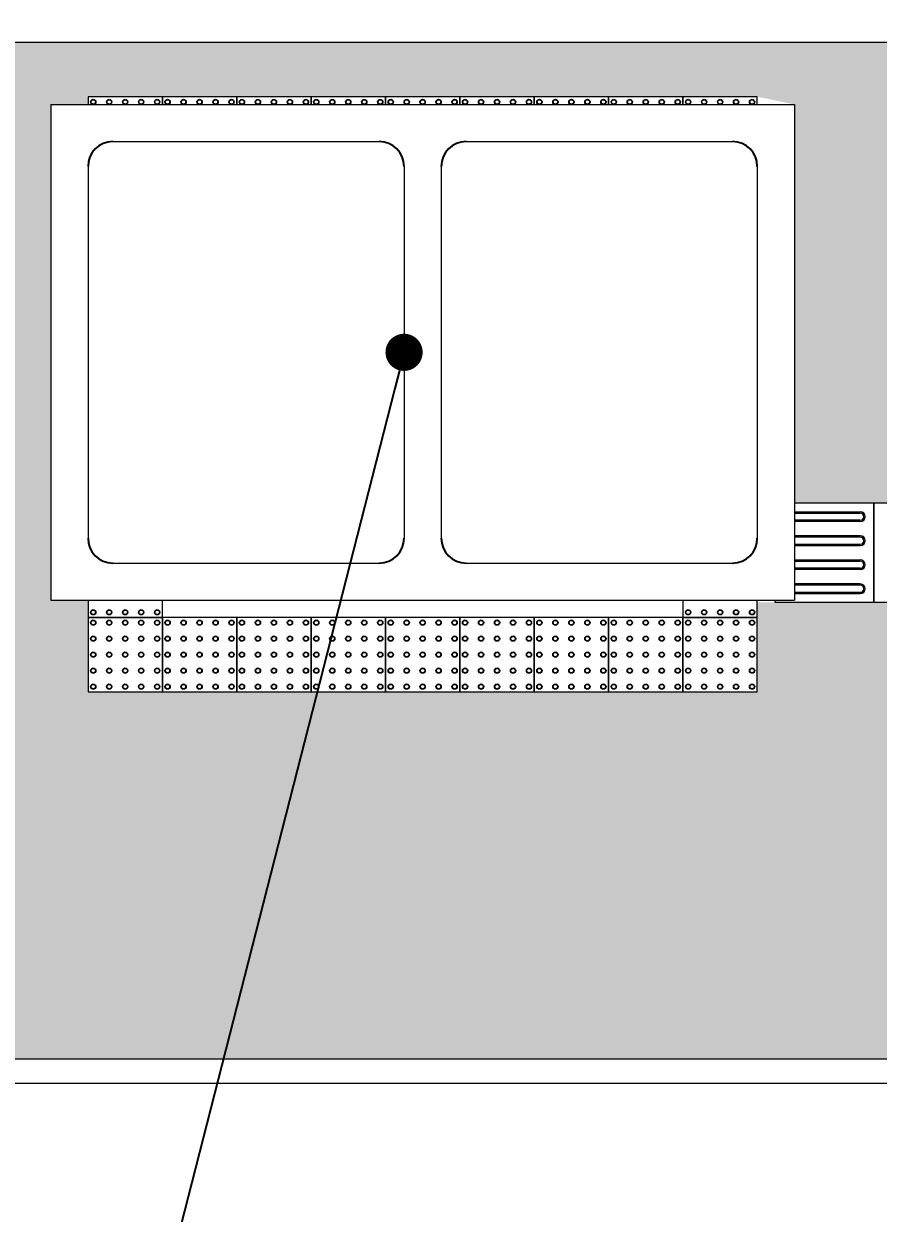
# Model space of a CAD drawing. Header units: millimetres. Extents: x -9997 to 44619, y -1295 to 91103.
# Drawn here: x 35960.1 to 36304.8, y 30081.8 to 30561.5 of the extents above; entities that cross this region are included whole.
import ezdxf
from ezdxf import colors
from ezdxf.entities.mleader import LeaderData, LeaderLine
from ezdxf.math import Vec2, Vec3

# ---------------------------------------------------------------- set-up
doc = ezdxf.new("R2010")
doc.units = ezdxf.units.MM
doc.header["$LTSCALE"] = 0.1
doc.layers.get('0').update_dxf_attribs({"lineweight": 5})
for name, color, linetype, lineweight in [('alvenaria longe', 253, 'Continuous', 0), ('escada', 1, 'Continuous', 0), ('piso', 254, 'Continuous', 0)]:
    doc.layers.add(name, color=color, linetype=linetype, lineweight=lineweight)
doc.layers.add('ARQ-MOVEIS', color=252, linetype='Continuous')
doc.layers.add('indicação', color=3, linetype='Continuous')
doc.styles.get("Standard").update_dxf_attribs({"font": 'arial.ttf'})

# ---------------------------------------------------------------- blocks, each defined once
blk = doc.blocks.new('_Dot')
at = {"color": 0, "linetype": 'ByBlock', "lineweight": -2}
blk.add_line((-0.5, 0), (-1, 0), dxfattribs=at)
at = {"color": 0, "linetype": 'ByBlock', "const_width": 0.5}
blk.add_lwpolyline([(-0.25, 0, 1), (0.25, 0, 1)], format="xyb", close=True, dxfattribs=at)

msp = doc.modelspace()

# ---------------------------------------------------------------- hatches: boundary and pattern name
at = {"linetype": 'ByBlock', "true_color": 0xc7c8ca}
h = msp.add_hatch(dxfattribs=at)
h.set_pattern_fill('AR-BRSTD', color=9, scale=0.12, angle=90)
h.paths.add_polyline_path([(35971.007, 30529.035), (35986.007, 30529.035), (35986.007, 30532.119), (36016.007, 30532.119), (36046.007, 30532.119), (36076.007, 30532.119), (36106.007, 30532.119), (36136.007, 30532.119), (36166.007, 30532.119), (36196.007, 30532.119), (36226.007, 30532.119), (36256.007, 30532.119), (36271.007, 30529.035), (36271.007, 30368.22), (36303.021, 30368.22), (36343.021, 30368.22), (36357.976, 30368.22), (36350.252, 30397.209), (36342.528, 30426.198), (36334.774, 30455.3), (36327.05, 30484.288), (36319.326, 30513.277), (36311.602, 30542.266), (36308.466, 30554.035), (35455.705, 30554.035), (35455.705, 30144.035), (36417.709, 30144.035), (36412.043, 30165.3), (36404.319, 30194.288), (36396.595, 30223.277), (36388.871, 30252.266), (36381.147, 30281.254), (36373.424, 30310.243), (36368.634, 30328.22), (36343.021, 30328.22), (36303.021, 30328.22), (36263.021, 30328.22), (36256.007, 30328.24), (36256.007, 30322.119), (36256.007, 30292.119), (36226.007, 30292.119), (36196.007, 30292.119), (36166.007, 30292.119), (36136.007, 30292.119), (36106.007, 30292.119), (36076.007, 30292.119), (36046.007, 30292.119), (36016.007, 30292.119), (35986.007, 30292.119), (35986.007, 30322.119), (35986.007, 30329.035), (35971.007, 30329.035)])
h.paths.add_polyline_path([(35870.145, 30324.174), (35870.145, 30184.174), (35630.145, 30184.174), (35630.145, 30324.174)], flags=16)
h.paths.add_polyline_path([(35850.145, 30304.174), (35850.145, 30204.174), (35650.145, 30204.174), (35650.145, 30304.174)], flags=0)
h.paths.add_polyline_path([(36426.491, 30554.035), (36339.513, 30554.035), (36340.591, 30549.99), (36348.315, 30521.001), (36356.039, 30492.012), (36363.762, 30463.024), (36371.486, 30434.035), (36379.241, 30404.933), (36386.964, 30375.944), (36394.688, 30346.955), (36401.981, 30319.586), (36427.594, 30319.586), (36467.594, 30319.586), (36488.958, 30319.586)])
h.paths.add_polyline_path([(36707.491, 30554.035), (36426.491, 30554.035), (36488.958, 30319.586), (36507.594, 30319.586), (36547.594, 30319.586), (36587.594, 30319.586), (36627.594, 30319.586), (36667.594, 30319.586), (36707.594, 30319.586), (36747.594, 30319.586), (36769.958, 30319.586)])
h.paths.add_polyline_path([(36499.616, 30279.586), (36467.594, 30279.586), (36427.594, 30279.586), (36412.639, 30279.586), (36417.86, 30259.99), (36425.584, 30231.001), (36433.308, 30202.012), (36441.032, 30173.024), (36448.756, 30144.035), (36495.733, 30144.035), (36525.075, 30184.035)])
h.paths.add_polyline_path([(36780.616, 30279.586), (36747.594, 30279.586), (36707.594, 30279.586), (36667.594, 30279.586), (36627.594, 30279.586), (36587.594, 30279.586), (36547.594, 30279.586), (36507.594, 30279.586), (36499.616, 30279.586), (36525.075, 30184.035), (36806.075, 30184.035)])
h.paths.add_polyline_path([(36843.978, 30368.22), (36836.254, 30397.209), (36828.53, 30426.197), (36820.806, 30455.186), (36813.082, 30484.175), (36805.358, 30513.163), (36797.634, 30542.152), (36794.468, 30554.035), (36707.491, 30554.035), (36769.958, 30319.586), (36787.594, 30319.586), (36827.594, 30319.586), (36856.936, 30319.586), (36851.702, 30339.232)])
h.paths.add_polyline_path([(36874.873, 30252.266), (36867.594, 30279.586), (36827.594, 30279.586), (36787.594, 30279.586), (36780.616, 30279.586), (36806.075, 30184.035), (36856.264, 30144.174), (36903.674, 30144.174), (36898.045, 30165.3), (36890.321, 30194.288), (36882.597, 30223.277)])
h.paths.add_polyline_path([(38546.938, 30385.275), (38546.938, 30393.086, -0.3078084), (38433.836, 30554.035), (36825.515, 30554.035), (36826.623, 30549.876), (36834.347, 30520.887), (36842.071, 30491.899), (36849.795, 30462.91), (36857.518, 30433.921), (36865.242, 30404.933), (36872.966, 30375.944), (36880.69, 30346.955), (36888.414, 30317.967), (36896.138, 30288.978), (36903.862, 30259.99), (36911.586, 30231.001), (36919.31, 30202.012), (36927.034, 30173.024), (36934.72, 30144.174), (38394.936, 30144.174), (38403.43, 30156.608), (38420.352, 30181.38), (38437.274, 30206.152), (38454.196, 30230.924), (38471.117, 30255.696), (38488.076, 30280.522), (38488.104, 30280.468), (38495.836, 30280.468), (38525.836, 30280.468), (38546.938, 30280.468), (38546.938, 30305.275), (38546.938, 30345.275)])
h.paths.add_polyline_path([(37074.936, 30324.174), (37314.936, 30324.174), (37314.936, 30184.174), (37074.936, 30184.174)], flags=16)
h.paths.add_polyline_path([(37094.936, 30304.174), (37294.936, 30304.174), (37294.936, 30204.174), (37094.936, 30204.174)], flags=0)
h.paths.add_polyline_path([(37814.936, 30324.174), (37814.936, 30184.174), (37574.936, 30184.174), (37574.936, 30324.174)], flags=16)
h.paths.add_polyline_path([(37594.936, 30304.174), (37794.936, 30304.174), (37794.936, 30204.174), (37594.936, 30204.174)], flags=0)
h.paths.add_polyline_path([(37669.967, 30282.035), (37699.967, 30282.035), (37699.967, 30252.035), (37669.967, 30252.035)], flags=0)
h.paths.add_polyline_path([(38074.936, 30324.174), (38314.936, 30324.174), (38314.936, 30184.174), (38074.936, 30184.174)], flags=16)
h.paths.add_polyline_path([(38094.936, 30304.174), (38294.936, 30304.174), (38294.936, 30204.174), (38094.936, 30204.174)], flags=0)
h.paths.add_polyline_path([(39239.113, 30725.113), (39223.758, 30727.19), (39194.028, 30731.209), (39164.299, 30735.229), (39134.569, 30739.249), (39104.84, 30743.268), (39102.265, 30752.931), (39094.541, 30781.92), (39089.392, 30801.246), (39056.757, 30792.55), (39018.106, 30782.252), (38979.454, 30771.953), (38940.803, 30761.655), (38902.151, 30751.356), (38863.5, 30741.058), (38824.848, 30730.759), (38786.197, 30720.461), (38792.633, 30696.303), (38773.308, 30691.154), (38782.057, 30658.317), (38792.355, 30619.665), (38802.654, 30581.014), (38812.952, 30542.362), (38823.251, 30503.711), (38830.975, 30474.722), (38838.699, 30445.733), (38846.423, 30416.745), (38817.434, 30409.021), (38788.445, 30401.297), (38782.094, 30425.136), (38742.094, 30425.136), (38723.957, 30425.136, -0.0290874), (38707.908, 30412.652), (38885.284, 30172.328, 0.3809372)])
h.paths.add_polyline_path([(38707.908, 30412.652, -0.1839906), (38586.938, 30383.172), (38586.938, 30345.275), (38586.938, 30305.275), (38586.938, 30280.468), (38615.771, 30280.468), (38645.771, 30280.468), (38662.693, 30255.696), (38679.615, 30230.924), (38696.537, 30206.152), (38713.459, 30181.38), (38730.381, 30156.608), (38745.706, 30134.174, 0.0753172), (38897.909, 30155.221)])
h.paths.add_polyline_path([(39158.798, 30970.991), (39170.295, 30979.826), (38885.164, 32049.955), (38318.046, 32049.955), (38466.933, 31491.166, -0.3092385), (38600.144, 30991.208), (38669.536, 30730.773), (38679.269, 30733.366), (38717.921, 30743.664), (38711.484, 30767.822), (38740.473, 30775.546), (38769.462, 30783.269), (38775.898, 30759.112), (38814.55, 30769.411), (38853.201, 30779.709), (38891.853, 30790.008), (38930.504, 30800.306), (38969.156, 30810.605), (39007.807, 30820.903), (39046.459, 30831.202), (39079.093, 30839.897), (39071.369, 30868.886), (39063.646, 30897.875), (39087.434, 30916.154), (39111.222, 30934.433), (39135.01, 30952.712)])

# ---------------------------------------------------------------- linework, layer by layer
msp.add_line((36426.491, 30554.035), (35455.705, 30554.035))
at = {"layer": 'alvenaria longe', "lineweight": 0}
msp.add_line((36426.491, 30554.035), (35455.705, 30554.035), dxfattribs=at)
at = {"layer": 'ARQ-MOVEIS', "linetype": 'ByBlock', "lineweight": 0}
for p, q in [((35971.007, 30529.035), (35971.007, 30329.035)), ((35971.007, 30529.035), (36271.007, 30529.035)), ((36271.007, 30529.035), (36271.007, 30329.035)), ((35996.008, 30514.035), (36103.508, 30514.035)), ((36138.508, 30514.035), (36246.008, 30514.035)), ((35986.007, 30504.035), (35986.007, 30354.035)), ((36113.508, 30504.035), (36113.508, 30354.035)), ((36128.508, 30504.035), (36128.508, 30354.035)), ((36256.007, 30504.035), (36256.007, 30354.035)), ((35996.008, 30344.035), (36103.508, 30344.035)), ((36138.508, 30344.035), (36246.008, 30344.035)), ((35971.007, 30329.035), (36271.007, 30329.035))]:
    msp.add_line(p, q, dxfattribs=at)
at = {"layer": 'ARQ-MOVEIS', "linetype": 'ByBlock'}
for centre, start, end in [((35996.008, 30504.035), 90, 180), ((36103.508, 30504.035), 360, 90), ((36138.508, 30504.035), 90, 180), ((36246.008, 30504.035), 360, 90), ((35996.008, 30354.035), 180, 270), ((36103.508, 30354.035), 270, 0), ((36138.508, 30354.035), 180, 270), ((36246.008, 30354.035), 270, 0)]:
    msp.add_arc(centre, 10, start, end, dxfattribs=at)
at = {"layer": 'escada', "lineweight": 0}
for p, q in [((36016.007, 30532.119), (35986.007, 30532.119)), ((35986.007, 30532.119), (35986.007, 30529.035)), ((36016.007, 30529.035), (36016.007, 30532.119)), ((36046.007, 30532.119), (36016.007, 30532.119)), ((36016.007, 30532.119), (36016.007, 30529.035)), ((36046.007, 30529.035), (36046.007, 30532.119)), ((36076.007, 30532.119), (36046.007, 30532.119)), ((36046.007, 30532.119), (36046.007, 30529.035)), ((36076.007, 30529.035), (36076.007, 30532.119)), ((36106.007, 30532.119), (36076.007, 30532.119)), ((36076.007, 30532.119), (36076.007, 30529.035)), ((36106.007, 30529.035), (36106.007, 30532.119)), ((36136.007, 30532.119), (36106.007, 30532.119)), ((36106.007, 30532.119), (36106.007, 30529.035)), ((36136.007, 30529.035), (36136.007, 30532.119)), ((36166.007, 30532.119), (36136.007, 30532.119)), ((36136.007, 30532.119), (36136.007, 30529.035)), ((36196.007, 30532.119), (36166.007, 30532.119)), ((36166.007, 30532.119), (36166.007, 30529.035)), ((36166.007, 30529.035), (36166.007, 30532.119)), ((36226.007, 30532.119), (36196.007, 30532.119)), ((36196.007, 30532.119), (36196.007, 30529.035)), ((36196.007, 30529.035), (36196.007, 30532.119)), ((36256.007, 30532.119), (36226.007, 30532.119)), ((36226.007, 30532.119), (36226.007, 30529.035)), ((36226.007, 30529.035), (36226.007, 30532.119)), ((36256.007, 30529.035), (36256.007, 30532.119)), ((36303.021, 30368.22), (36271.007, 30368.22)), ((36271.007, 30364.696), (36297.558, 30364.696)), ((36271.007, 30364.19), (36297.558, 30364.19)), ((36303.021, 30328.22), (36303.021, 30368.22)), ((36297.558, 30361.326), (36271.007, 30361.326)), ((36297.558, 30360.819), (36271.007, 30360.819)), ((36297.558, 30355.004), (36271.007, 30355.004)), ((36297.558, 30354.498), (36271.007, 30354.498)), ((36271.007, 30351.634), (36297.558, 30351.634)), ((36271.007, 30351.128), (36297.558, 30351.128)), ((36271.007, 30345.313), (36297.558, 30345.313)), ((36271.007, 30344.806), (36297.558, 30344.806)), ((36297.558, 30341.942), (36271.007, 30341.942)), ((36297.558, 30341.436), (36271.007, 30341.436)), ((36297.558, 30335.621), (36271.007, 30335.621)), ((36271.007, 30331.744), (36297.558, 30331.744)), ((36297.558, 30335.115), (36271.007, 30335.115)), ((36271.007, 30332.251), (36297.558, 30332.251)), ((36263.021, 30329.035), (36263.021, 30328.22)), ((36263.021, 30328.22), (36303.021, 30328.22))]:
    msp.add_line(p, q, dxfattribs=at)
for points in [[(36303.021, 30368.22), (36303.021, 30328.22), (36343.021, 30328.22), (36343.021, 30368.22)], [(36016.007, 30292.119), (36016.007, 30322.119), (35986.007, 30322.119), (35986.007, 30292.119)], [(36046.007, 30292.119), (36046.007, 30322.119), (36016.007, 30322.119), (36016.007, 30292.119)], [(36076.007, 30292.119), (36076.007, 30322.119), (36046.007, 30322.119), (36046.007, 30292.119)], [(36106.007, 30292.119), (36106.007, 30322.119), (36076.007, 30322.119), (36076.007, 30292.119)], [(36136.007, 30292.119), (36136.007, 30322.119), (36106.007, 30322.119), (36106.007, 30292.119)], [(36166.007, 30292.119), (36166.007, 30322.119), (36136.007, 30322.119), (36136.007, 30292.119)], [(36196.007, 30292.119), (36196.007, 30322.119), (36166.007, 30322.119), (36166.007, 30292.119)], [(36226.007, 30292.119), (36226.007, 30322.119), (36196.007, 30322.119), (36196.007, 30292.119)], [(36256.007, 30292.119), (36256.007, 30322.119), (36226.007, 30322.119), (36226.007, 30292.119)]]:
    msp.add_lwpolyline(points, close=True, dxfattribs=at)
for points in [[(35986.007, 30329.035), (35986.007, 30322.119), (36016.007, 30322.119), (36016.007, 30329.035)], [(36226.007, 30329.035), (36226.007, 30322.119), (36256.007, 30322.119), (36256.007, 30329.035)]]:
    msp.add_lwpolyline(points, dxfattribs=at)
for centre, radius in [((35988.11, 30530.016), 1.075), ((35988.11, 30530.016), 0.883), ((35994.559, 30530.016), 1.075), ((35994.559, 30530.016), 0.883), ((36001.007, 30530.016), 1.075), ((36001.007, 30530.016), 0.883), ((36007.456, 30530.016), 1.075), ((36007.456, 30530.016), 0.883), ((36013.905, 30530.016), 1.075), ((36013.905, 30530.016), 0.883), ((36018.11, 30530.016), 1.075), ((36018.11, 30530.016), 0.883), ((36024.559, 30530.016), 1.075), ((36024.559, 30530.016), 0.883), ((36031.007, 30530.016), 1.075), ((36031.007, 30530.016), 0.883), ((36037.456, 30530.016), 1.075), ((36037.456, 30530.016), 0.883), ((36043.905, 30530.016), 1.075), ((36043.905, 30530.016), 0.883), ((36048.11, 30530.016), 1.075), ((36048.11, 30530.016), 0.883), ((36054.559, 30530.016), 1.075), ((36054.559, 30530.016), 0.883), ((36061.007, 30530.016), 1.075), ((36061.007, 30530.016), 0.883), ((36067.456, 30530.016), 1.075), ((36067.456, 30530.016), 0.883), ((36073.905, 30530.016), 1.075), ((36073.905, 30530.016), 0.883), ((36078.11, 30530.016), 1.075), ((36078.11, 30530.016), 0.883), ((36084.559, 30530.016), 1.075), ((36084.559, 30530.016), 0.883), ((36091.007, 30530.016), 1.075), ((36091.007, 30530.016), 0.883), ((36097.456, 30530.016), 1.075), ((36097.456, 30530.016), 0.883), ((36103.905, 30530.016), 1.075), ((36103.905, 30530.016), 0.883), ((36108.11, 30530.016), 1.075), ((36108.11, 30530.016), 0.883), ((36114.559, 30530.016), 1.075), ((36114.559, 30530.016), 0.883), ((36121.007, 30530.016), 1.075), ((36121.007, 30530.016), 0.883), ((36127.456, 30530.016), 1.075), ((36127.456, 30530.016), 0.883), ((36133.905, 30530.016), 1.075), ((36133.905, 30530.016), 0.883), ((36138.11, 30530.016), 1.075), ((36138.11, 30530.016), 0.883), ((36144.559, 30530.016), 1.075), ((36144.559, 30530.016), 0.883), ((36151.007, 30530.016), 1.075), ((36151.007, 30530.016), 0.883), ((36157.456, 30530.016), 1.075), ((36157.456, 30530.016), 0.883), ((36163.905, 30530.016), 1.075), ((36163.905, 30530.016), 0.883), ((36168.11, 30530.016), 1.075), ((36168.11, 30530.016), 0.883), ((36174.559, 30530.016), 1.075), ((36174.559, 30530.016), 0.883), ((36181.007, 30530.016), 1.075), ((36181.007, 30530.016), 0.883), ((36187.456, 30530.016), 1.075), ((36187.456, 30530.016), 0.883), ((36193.905, 30530.016), 1.075), ((36193.905, 30530.016), 0.883), ((36198.11, 30530.016), 1.075), ((36198.11, 30530.016), 0.883), ((36204.559, 30530.016), 1.075), ((36204.559, 30530.016), 0.883), ((36211.007, 30530.016), 1.075), ((36211.007, 30530.016), 0.883), ((36217.456, 30530.016), 1.075), ((36217.456, 30530.016), 0.883), ((36223.905, 30530.016), 1.075), ((36223.905, 30530.016), 0.883), ((36228.11, 30530.016), 1.075), ((36228.11, 30530.016), 0.883), ((36234.559, 30530.016), 1.075), ((36234.559, 30530.016), 0.883), ((36241.007, 30530.016), 1.075), ((36241.007, 30530.016), 0.883), ((36247.456, 30530.016), 1.075), ((36247.456, 30530.016), 0.883), ((36253.905, 30530.016), 1.075), ((36253.905, 30530.016), 0.883), ((35988.11, 30324.221), 1.075), ((35988.11, 30320.016), 1.075), ((35988.11, 30324.221), 0.883), ((35994.559, 30324.221), 1.075), ((35994.559, 30320.016), 1.075), ((35994.559, 30324.221), 0.883), ((36001.007, 30324.221), 1.075), ((36001.007, 30320.016), 1.075), ((36001.007, 30324.221), 0.883), ((36007.456, 30324.221), 1.075), ((36007.456, 30320.016), 1.075), ((36007.456, 30324.221), 0.883), ((36013.905, 30324.221), 1.075), ((36013.905, 30320.016), 1.075), ((36013.905, 30324.221), 0.883), ((36018.11, 30320.016), 1.075), ((36024.559, 30320.016), 1.075), ((36031.007, 30320.016), 1.075), ((36037.456, 30320.016), 1.075), ((36043.905, 30320.016), 1.075), ((36048.11, 30320.016), 1.075), ((36054.559, 30320.016), 1.075), ((36061.007, 30320.016), 1.075), ((36067.456, 30320.016), 1.075), ((36073.905, 30320.016), 1.075), ((36078.11, 30320.016), 1.075), ((36084.559, 30320.016), 1.075), ((36091.007, 30320.016), 1.075), ((36097.456, 30320.016), 1.075), ((36103.905, 30320.016), 1.075), ((36108.11, 30320.016), 1.075), ((36114.559, 30320.016), 1.075), ((36121.007, 30320.016), 1.075), ((36127.456, 30320.016), 1.075), ((36133.905, 30320.016), 1.075), ((36138.11, 30320.016), 1.075), ((36144.559, 30320.016), 1.075), ((36151.007, 30320.016), 1.075), ((36157.456, 30320.016), 1.075), ((36163.905, 30320.016), 1.075), ((36168.11, 30320.016), 1.075), ((36174.559, 30320.016), 1.075), ((36181.007, 30320.016), 1.075), ((36187.456, 30320.016), 1.075), ((36193.905, 30320.016), 1.075), ((36198.11, 30320.016), 1.075), ((36204.559, 30320.016), 1.075), ((36211.007, 30320.016), 1.075), ((36217.456, 30320.016), 1.075), ((36223.905, 30320.016), 1.075), ((36228.11, 30324.221), 1.075), ((36228.11, 30320.016), 1.075), ((36228.11, 30324.221), 0.883), ((36234.559, 30324.221), 1.075), ((36234.559, 30320.016), 1.075), ((36234.559, 30324.221), 0.883), ((36241.007, 30324.221), 1.075), ((36241.007, 30320.016), 1.075), ((36241.007, 30324.221), 0.883), ((36247.456, 30324.221), 1.075), ((36247.456, 30320.016), 1.075), ((36247.456, 30324.221), 0.883), ((36253.905, 30324.221), 1.075), ((36253.905, 30320.016), 1.075), ((36253.905, 30324.221), 0.883), ((35988.11, 30320.016), 0.883), ((35994.559, 30320.016), 0.883), ((36001.007, 30320.016), 0.883), ((36007.456, 30320.016), 0.883), ((36013.905, 30320.016), 0.883), ((36018.11, 30320.016), 0.883), ((36024.559, 30320.016), 0.883), ((36031.007, 30320.016), 0.883), ((36037.456, 30320.016), 0.883), ((36043.905, 30320.016), 0.883), ((36048.11, 30320.016), 0.883), ((36054.559, 30320.016), 0.883), ((36061.007, 30320.016), 0.883), ((36067.456, 30320.016), 0.883), ((36073.905, 30320.016), 0.883), ((36078.11, 30320.016), 0.883), ((36084.559, 30320.016), 0.883), ((36091.007, 30320.016), 0.883), ((36097.456, 30320.016), 0.883), ((36103.905, 30320.016), 0.883), ((36108.11, 30320.016), 0.883), ((36114.559, 30320.016), 0.883), ((36121.007, 30320.016), 0.883), ((36127.456, 30320.016), 0.883), ((36133.905, 30320.016), 0.883), ((36138.11, 30320.016), 0.883), ((36144.559, 30320.016), 0.883), ((36151.007, 30320.016), 0.883), ((36157.456, 30320.016), 0.883), ((36163.905, 30320.016), 0.883), ((36168.11, 30320.016), 0.883), ((36174.559, 30320.016), 0.883), ((36181.007, 30320.016), 0.883), ((36187.456, 30320.016), 0.883), ((36193.905, 30320.016), 0.883), ((36198.11, 30320.016), 0.883), ((36204.559, 30320.016), 0.883), ((36211.007, 30320.016), 0.883), ((36217.456, 30320.016), 0.883), ((36223.905, 30320.016), 0.883), ((36228.11, 30320.016), 0.883), ((36234.559, 30320.016), 0.883), ((36241.007, 30320.016), 0.883), ((36247.456, 30320.016), 0.883), ((36253.905, 30320.016), 0.883), ((35988.11, 30313.568), 1.075), ((35988.11, 30313.568), 0.883), ((35994.559, 30313.568), 1.075), ((35994.559, 30313.568), 0.883), ((36001.007, 30313.568), 1.075), ((36001.007, 30313.568), 0.883), ((36007.456, 30313.568), 1.075), ((36007.456, 30313.568), 0.883), ((36013.905, 30313.568), 1.075), ((36013.905, 30313.568), 0.883), ((36018.11, 30313.568), 1.075), ((36018.11, 30313.568), 0.883), ((36024.559, 30313.568), 1.075), ((36024.559, 30313.568), 0.883), ((36031.007, 30313.568), 1.075), ((36031.007, 30313.568), 0.883), ((36037.456, 30313.568), 1.075), ((36037.456, 30313.568), 0.883), ((36043.905, 30313.568), 1.075), ((36043.905, 30313.568), 0.883), ((36048.11, 30313.568), 1.075), ((36048.11, 30313.568), 0.883), ((36054.559, 30313.568), 1.075), ((36054.559, 30313.568), 0.883), ((36061.007, 30313.568), 1.075), ((36061.007, 30313.568), 0.883), ((36067.456, 30313.568), 1.075), ((36067.456, 30313.568), 0.883), ((36073.905, 30313.568), 1.075), ((36073.905, 30313.568), 0.883), ((36078.11, 30313.568), 1.075), ((36078.11, 30313.568), 0.883), ((36084.559, 30313.568), 1.075), ((36084.559, 30313.568), 0.883), ((36091.007, 30313.568), 1.075), ((36091.007, 30313.568), 0.883), ((36097.456, 30313.568), 1.075), ((36097.456, 30313.568), 0.883), ((36103.905, 30313.568), 1.075), ((36103.905, 30313.568), 0.883), ((36108.11, 30313.568), 1.075), ((36108.11, 30313.568), 0.883), ((36114.559, 30313.568), 1.075), ((36114.559, 30313.568), 0.883), ((36121.007, 30313.568), 1.075), ((36121.007, 30313.568), 0.883), ((36127.456, 30313.568), 1.075), ((36127.456, 30313.568), 0.883), ((36133.905, 30313.568), 1.075), ((36133.905, 30313.568), 0.883), ((36138.11, 30313.568), 1.075), ((36138.11, 30313.568), 0.883), ((36144.559, 30313.568), 1.075), ((36144.559, 30313.568), 0.883), ((36151.007, 30313.568), 1.075), ((36151.007, 30313.568), 0.883), ((36157.456, 30313.568), 1.075), ((36157.456, 30313.568), 0.883), ((36163.905, 30313.568), 1.075), ((36163.905, 30313.568), 0.883), ((36168.11, 30313.568), 1.075), ((36168.11, 30313.568), 0.883), ((36174.559, 30313.568), 1.075), ((36174.559, 30313.568), 0.883), ((36181.007, 30313.568), 1.075), ((36181.007, 30313.568), 0.883), ((36187.456, 30313.568), 1.075), ((36187.456, 30313.568), 0.883), ((36193.905, 30313.568), 1.075), ((36193.905, 30313.568), 0.883), ((36198.11, 30313.568), 1.075), ((36198.11, 30313.568), 0.883), ((36204.559, 30313.568), 1.075), ((36204.559, 30313.568), 0.883), ((36211.007, 30313.568), 1.075), ((36211.007, 30313.568), 0.883), ((36217.456, 30313.568), 1.075), ((36217.456, 30313.568), 0.883), ((36223.905, 30313.568), 1.075), ((36223.905, 30313.568), 0.883), ((36228.11, 30313.568), 1.075), ((36228.11, 30313.568), 0.883), ((36234.559, 30313.568), 1.075), ((36234.559, 30313.568), 0.883), ((36241.007, 30313.568), 1.075), ((36241.007, 30313.568), 0.883), ((36247.456, 30313.568), 1.075), ((36247.456, 30313.568), 0.883), ((36253.905, 30313.568), 1.075), ((36253.905, 30313.568), 0.883), ((35988.11, 30307.119), 1.075), ((35988.11, 30307.119), 0.883), ((35994.559, 30307.119), 1.075), ((35994.559, 30307.119), 0.883), ((36001.007, 30307.119), 1.075), ((36001.007, 30307.119), 0.883), ((36007.456, 30307.119), 1.075), ((36007.456, 30307.119), 0.883), ((36013.905, 30307.119), 1.075), ((36013.905, 30307.119), 0.883), ((36018.11, 30307.119), 1.075), ((36018.11, 30307.119), 0.883), ((36024.559, 30307.119), 1.075), ((36024.559, 30307.119), 0.883), ((36031.007, 30307.119), 1.075), ((36031.007, 30307.119), 0.883), ((36037.456, 30307.119), 1.075), ((36037.456, 30307.119), 0.883), ((36043.905, 30307.119), 1.075), ((36043.905, 30307.119), 0.883), ((36048.11, 30307.119), 1.075), ((36048.11, 30307.119), 0.883), ((36054.559, 30307.119), 1.075), ((36054.559, 30307.119), 0.883), ((36061.007, 30307.119), 1.075), ((36061.007, 30307.119), 0.883), ((36067.456, 30307.119), 1.075), ((36067.456, 30307.119), 0.883), ((36073.905, 30307.119), 1.075), ((36073.905, 30307.119), 0.883), ((36078.11, 30307.119), 1.075), ((36078.11, 30307.119), 0.883), ((36084.559, 30307.119), 1.075), ((36084.559, 30307.119), 0.883), ((36091.007, 30307.119), 1.075), ((36091.007, 30307.119), 0.883), ((36097.456, 30307.119), 1.075), ((36097.456, 30307.119), 0.883), ((36103.905, 30307.119), 1.075), ((36103.905, 30307.119), 0.883), ((36108.11, 30307.119), 1.075), ((36108.11, 30307.119), 0.883), ((36114.559, 30307.119), 1.075), ((36114.559, 30307.119), 0.883), ((36121.007, 30307.119), 1.075), ((36121.007, 30307.119), 0.883), ((36127.456, 30307.119), 1.075), ((36127.456, 30307.119), 0.883), ((36133.905, 30307.119), 1.075), ((36133.905, 30307.119), 0.883), ((36138.11, 30307.119), 1.075), ((36138.11, 30307.119), 0.883), ((36144.559, 30307.119), 1.075), ((36144.559, 30307.119), 0.883), ((36151.007, 30307.119), 1.075), ((36151.007, 30307.119), 0.883), ((36157.456, 30307.119), 1.075), ((36157.456, 30307.119), 0.883), ((36163.905, 30307.119), 1.075), ((36163.905, 30307.119), 0.883), ((36168.11, 30307.119), 1.075), ((36168.11, 30307.119), 0.883), ((36174.559, 30307.119), 1.075), ((36174.559, 30307.119), 0.883), ((36181.007, 30307.119), 1.075), ((36181.007, 30307.119), 0.883), ((36187.456, 30307.119), 1.075), ((36187.456, 30307.119), 0.883), ((36193.905, 30307.119), 1.075), ((36193.905, 30307.119), 0.883), ((36198.11, 30307.119), 1.075), ((36198.11, 30307.119), 0.883), ((36204.559, 30307.119), 1.075), ((36204.559, 30307.119), 0.883), ((36211.007, 30307.119), 1.075), ((36211.007, 30307.119), 0.883), ((36217.456, 30307.119), 1.075), ((36217.456, 30307.119), 0.883), ((36223.905, 30307.119), 1.075), ((36223.905, 30307.119), 0.883), ((36228.11, 30307.119), 1.075), ((36228.11, 30307.119), 0.883), ((36234.559, 30307.119), 1.075), ((36234.559, 30307.119), 0.883), ((36241.007, 30307.119), 1.075), ((36241.007, 30307.119), 0.883), ((36247.456, 30307.119), 1.075), ((36247.456, 30307.119), 0.883), ((36253.905, 30307.119), 1.075), ((36253.905, 30307.119), 0.883), ((35988.11, 30300.67), 1.075), ((35988.11, 30300.67), 0.883), ((35994.559, 30300.67), 1.075), ((35994.559, 30300.67), 0.883), ((36001.007, 30300.67), 1.075), ((36001.007, 30300.67), 0.883), ((36007.456, 30300.67), 1.075), ((36007.456, 30300.67), 0.883), ((36013.905, 30300.67), 1.075), ((36013.905, 30300.67), 0.883), ((36018.11, 30300.67), 1.075), ((36018.11, 30300.67), 0.883), ((36024.559, 30300.67), 1.075), ((36024.559, 30300.67), 0.883), ((36031.007, 30300.67), 1.075), ((36031.007, 30300.67), 0.883), ((36037.456, 30300.67), 1.075), ((36037.456, 30300.67), 0.883), ((36043.905, 30300.67), 1.075), ((36043.905, 30300.67), 0.883), ((36048.11, 30300.67), 1.075), ((36048.11, 30300.67), 0.883), ((36054.559, 30300.67), 1.075), ((36054.559, 30300.67), 0.883), ((36061.007, 30300.67), 1.075), ((36061.007, 30300.67), 0.883), ((36067.456, 30300.67), 1.075), ((36067.456, 30300.67), 0.883), ((36073.905, 30300.67), 1.075), ((36073.905, 30300.67), 0.883), ((36078.11, 30300.67), 1.075), ((36078.11, 30300.67), 0.883), ((36084.559, 30300.67), 1.075), ((36084.559, 30300.67), 0.883), ((36091.007, 30300.67), 1.075), ((36091.007, 30300.67), 0.883), ((36097.456, 30300.67), 1.075), ((36097.456, 30300.67), 0.883), ((36103.905, 30300.67), 1.075), ((36103.905, 30300.67), 0.883), ((36108.11, 30300.67), 1.075), ((36108.11, 30300.67), 0.883), ((36114.559, 30300.67), 1.075), ((36114.559, 30300.67), 0.883), ((36121.007, 30300.67), 1.075), ((36121.007, 30300.67), 0.883), ((36127.456, 30300.67), 1.075), ((36127.456, 30300.67), 0.883), ((36133.905, 30300.67), 1.075), ((36133.905, 30300.67), 0.883), ((36138.11, 30300.67), 1.075), ((36138.11, 30300.67), 0.883), ((36144.559, 30300.67), 1.075), ((36144.559, 30300.67), 0.883), ((36151.007, 30300.67), 1.075), ((36151.007, 30300.67), 0.883), ((36157.456, 30300.67), 1.075), ((36157.456, 30300.67), 0.883), ((36163.905, 30300.67), 1.075), ((36163.905, 30300.67), 0.883), ((36168.11, 30300.67), 1.075), ((36168.11, 30300.67), 0.883), ((36174.559, 30300.67), 1.075), ((36174.559, 30300.67), 0.883), ((36181.007, 30300.67), 1.075), ((36181.007, 30300.67), 0.883), ((36187.456, 30300.67), 1.075), ((36187.456, 30300.67), 0.883), ((36193.905, 30300.67), 1.075), ((36193.905, 30300.67), 0.883), ((36198.11, 30300.67), 1.075), ((36198.11, 30300.67), 0.883), ((36204.559, 30300.67), 1.075), ((36204.559, 30300.67), 0.883), ((36211.007, 30300.67), 1.075), ((36211.007, 30300.67), 0.883), ((36217.456, 30300.67), 1.075), ((36217.456, 30300.67), 0.883), ((36223.905, 30300.67), 1.075), ((36223.905, 30300.67), 0.883), ((36228.11, 30300.67), 1.075), ((36228.11, 30300.67), 0.883), ((36234.559, 30300.67), 1.075), ((36234.559, 30300.67), 0.883), ((36241.007, 30300.67), 1.075), ((36241.007, 30300.67), 0.883), ((36247.456, 30300.67), 1.075), ((36247.456, 30300.67), 0.883), ((36253.905, 30300.67), 1.075), ((36253.905, 30300.67), 0.883), ((35988.11, 30294.221), 1.075), ((35988.11, 30294.221), 0.883), ((35994.559, 30294.221), 1.075), ((35994.559, 30294.221), 0.883), ((36001.007, 30294.221), 1.075), ((36001.007, 30294.221), 0.883), ((36007.456, 30294.221), 1.075), ((36007.456, 30294.221), 0.883), ((36013.905, 30294.221), 1.075), ((36013.905, 30294.221), 0.883), ((36018.11, 30294.221), 1.075), ((36018.11, 30294.221), 0.883), ((36024.559, 30294.221), 1.075), ((36024.559, 30294.221), 0.883), ((36031.007, 30294.221), 1.075), ((36031.007, 30294.221), 0.883), ((36037.456, 30294.221), 1.075), ((36037.456, 30294.221), 0.883), ((36043.905, 30294.221), 1.075), ((36043.905, 30294.221), 0.883), ((36048.11, 30294.221), 1.075), ((36048.11, 30294.221), 0.883), ((36054.559, 30294.221), 1.075), ((36054.559, 30294.221), 0.883), ((36061.007, 30294.221), 1.075), ((36061.007, 30294.221), 0.883), ((36067.456, 30294.221), 1.075), ((36067.456, 30294.221), 0.883), ((36073.905, 30294.221), 1.075), ((36073.905, 30294.221), 0.883), ((36078.11, 30294.221), 1.075), ((36078.11, 30294.221), 0.883), ((36084.559, 30294.221), 1.075), ((36084.559, 30294.221), 0.883), ((36091.007, 30294.221), 1.075), ((36091.007, 30294.221), 0.883), ((36097.456, 30294.221), 1.075), ((36097.456, 30294.221), 0.883), ((36103.905, 30294.221), 1.075), ((36103.905, 30294.221), 0.883), ((36108.11, 30294.221), 1.075), ((36108.11, 30294.221), 0.883), ((36114.559, 30294.221), 1.075), ((36114.559, 30294.221), 0.883), ((36121.007, 30294.221), 1.075), ((36121.007, 30294.221), 0.883), ((36127.456, 30294.221), 1.075), ((36127.456, 30294.221), 0.883), ((36133.905, 30294.221), 1.075), ((36133.905, 30294.221), 0.883), ((36138.11, 30294.221), 1.075), ((36138.11, 30294.221), 0.883), ((36144.559, 30294.221), 1.075), ((36144.559, 30294.221), 0.883), ((36151.007, 30294.221), 1.075), ((36151.007, 30294.221), 0.883), ((36157.456, 30294.221), 1.075), ((36157.456, 30294.221), 0.883), ((36163.905, 30294.221), 1.075), ((36163.905, 30294.221), 0.883), ((36168.11, 30294.221), 1.075), ((36168.11, 30294.221), 0.883), ((36174.559, 30294.221), 1.075), ((36174.559, 30294.221), 0.883), ((36181.007, 30294.221), 1.075), ((36181.007, 30294.221), 0.883), ((36187.456, 30294.221), 1.075), ((36187.456, 30294.221), 0.883), ((36193.905, 30294.221), 1.075), ((36193.905, 30294.221), 0.883), ((36198.11, 30294.221), 1.075), ((36198.11, 30294.221), 0.883), ((36204.559, 30294.221), 1.075), ((36204.559, 30294.221), 0.883), ((36211.007, 30294.221), 1.075), ((36211.007, 30294.221), 0.883), ((36217.456, 30294.221), 1.075), ((36217.456, 30294.221), 0.883), ((36223.905, 30294.221), 1.075), ((36223.905, 30294.221), 0.883), ((36228.11, 30294.221), 1.075), ((36228.11, 30294.221), 0.883), ((36234.559, 30294.221), 1.075), ((36234.559, 30294.221), 0.883), ((36241.007, 30294.221), 1.075), ((36241.007, 30294.221), 0.883), ((36247.456, 30294.221), 1.075), ((36247.456, 30294.221), 0.883), ((36253.905, 30294.221), 1.075), ((36253.905, 30294.221), 0.883)]:
    msp.add_circle(centre, radius, dxfattribs=at)
for centre, radius in [((36297.558, 30362.758), 1.938), ((36297.558, 30362.758), 1.432), ((36297.558, 30353.066), 1.938), ((36297.558, 30353.066), 1.432), ((36297.558, 30343.374), 1.938), ((36297.558, 30343.374), 1.432), ((36297.558, 30333.683), 1.938), ((36297.558, 30333.683), 1.432)]:
    msp.add_arc(centre, radius, 270, 90, dxfattribs=at)
at = {"layer": 'piso', "lineweight": 0}
for p, q in [((36495.733, 30144.035), (35455.705, 30144.035)), ((38388.105, 30134.174), (35455.705, 30134.174))]:
    msp.add_line(p, q, dxfattribs=at)

# ---------------------------------------------------------------- leaders
at = {"layer": 'indicação', "color": 18, "linetype": 'ByBlock', "true_color": 0x000000}
ml = msp.add_multileader_mtext('Standard', dxfattribs=at)
ml.set_content('Ponto de ônibus', color=(0, 0, 0))
ml.set_leader_properties()
ml.set_arrow_properties(name='DOT')
ml.build(insert=Vec2(0, 0))
ml.multileader.update_dxf_attribs({"arrow_head_size": 15})
ctx = ml.context
ctx.base_point, ctx.char_height, ctx.arrow_head_size, ctx.plane_origin = Vec3(35703.918, 30040.086), 30, 15, Vec3(36142.402, 30512.376)
ctx.text_align_type = 2
notes = []
notes.append((ctx, [(1, (1, 1, 0), (36013.995, 30040.086), (-1, 0), 8, [(0, [(36113.508, 30429.035)], 0, [])])]))
ctx.mtext.insert, ctx.mtext.alignment, ctx.mtext.flow_direction = Vec3(36003.995, 30055.331), 3, 5
for ctx, leaders in notes:
    for number, flags, end, landing, length, lines in leaders:
        leader = LeaderData()
        leader.index, (leader.has_last_leader_line, leader.has_dogleg_vector, leader.attachment_direction) = number, flags
        leader.last_leader_point, leader.dogleg_vector, leader.dogleg_length = Vec3(end), Vec3(landing), length
        for number, points, colour, breaks in lines:
            line = LeaderLine()
            line.index, line.vertices, line.color, line.breaks = number, Vec3.list(points), colors.encode_raw_color(colour), breaks
            leader.lines.append(line)
        ctx.leaders.append(leader)

doc.saveas('drawing.dxf')
